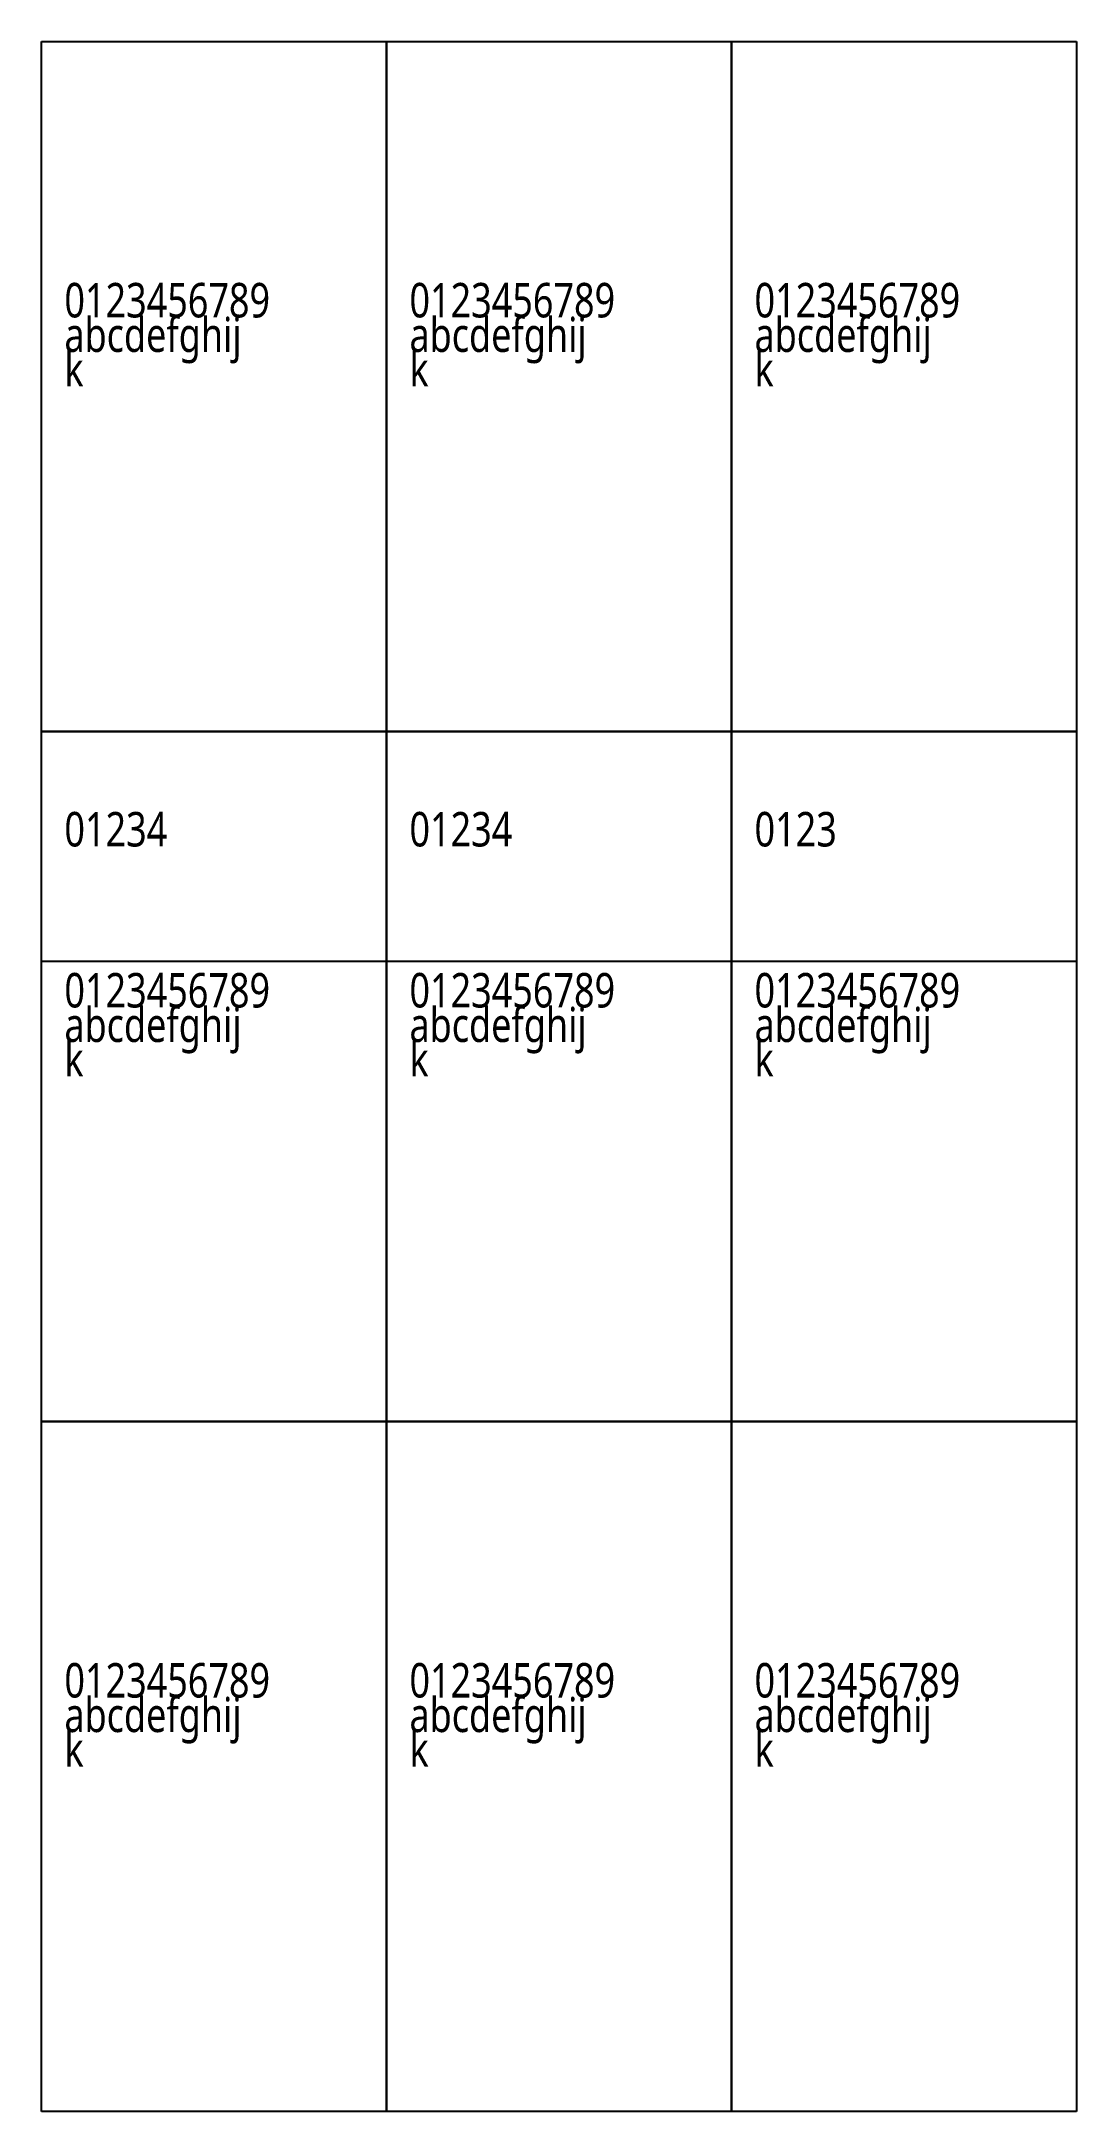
# Model space of a CAD drawing. Extents: x 0 to 45, y -90 to 0.
import ezdxf

# ---------------------------------------------------------------- set-up
doc = ezdxf.new("R2010")
doc.units = 0
doc.styles.add('微软雅黑 Light', font='')
doc.styles.get('微软雅黑 Light').set_extended_font_data('微软雅黑 Light')

msp = doc.modelspace()

# ---------------------------------------------------------------- linework, layer by layer
for p, q in [((0, 0), (15, 0)), ((0, -30), (0, 0)), ((15, 0), (15, -30)), ((15, 0), (30, 0)), ((15, -30), (15, 0)), ((30, 0), (30, -30)), ((30, 0), (45, 0)), ((30, -30), (30, 0)), ((45, 0), (45, -30)), ((15, -30), (0, -30)), ((0, -30), (15, -30)), ((0, -60), (0, -30)), ((0, -30), (15, -30)), ((0, -40), (0, -30)), ((30, -30), (15, -30)), ((15, -30), (15, -60)), ((15, -30), (30, -30)), ((15, -60), (15, -30)), ((15, -30), (15, -40)), ((15, -30), (30, -30)), ((15, -40), (15, -30)), ((45, -30), (30, -30)), ((30, -30), (30, -60)), ((30, -30), (45, -30)), ((30, -60), (30, -30)), ((30, -30), (30, -40)), ((30, -30), (45, -30)), ((30, -40), (30, -30)), ((45, -30), (45, -60)), ((45, -30), (45, -40)), ((15, -40), (0, -40)), ((30, -40), (15, -40)), ((45, -40), (30, -40)), ((15, -60), (0, -60)), ((0, -60), (15, -60)), ((0, -90), (0, -60)), ((30, -60), (15, -60)), ((15, -60), (15, -90)), ((15, -60), (30, -60)), ((15, -90), (15, -60)), ((45, -60), (30, -60)), ((30, -60), (30, -90)), ((30, -60), (45, -60)), ((30, -90), (30, -60)), ((45, -60), (45, -90)), ((15, -90), (0, -90)), ((30, -90), (15, -90)), ((45, -90), (30, -90))]:
    msp.add_line(p, q)

# ---------------------------------------------------------------- texts
at = {"style": '微软雅黑 Light', "width": 0.8}
for s, p in [('0123456789', (1, -12)), ('0123456789', (16, -12)), ('0123456789', (31, -12)), ('abcdefghij', (1, -13.5)), ('abcdefghij', (16, -13.5)), ('abcdefghij', (31, -13.5)), ('k', (1, -15)), ('k', (16, -15)), ('k', (31, -15)), ('01234', (1, -35)), ('01234', (16, -35)), ('0123', (31, -35)), ('0123456789', (1, -42)), ('0123456789', (16, -42)), ('0123456789', (31, -42)), ('abcdefghij', (1, -43.5)), ('abcdefghij', (16, -43.5)), ('abcdefghij', (31, -43.5)), ('k', (1, -45)), ('k', (16, -45)), ('k', (31, -45)), ('0123456789', (1, -72)), ('0123456789', (16, -72)), ('0123456789', (31, -72)), ('abcdefghij', (1, -73.5)), ('abcdefghij', (16, -73.5)), ('abcdefghij', (31, -73.5)), ('k', (1, -75)), ('k', (16, -75)), ('k', (31, -75))]:
    msp.add_text(s, height=1.5, dxfattribs=at).set_placement(p)

doc.saveas('drawing.dxf')
